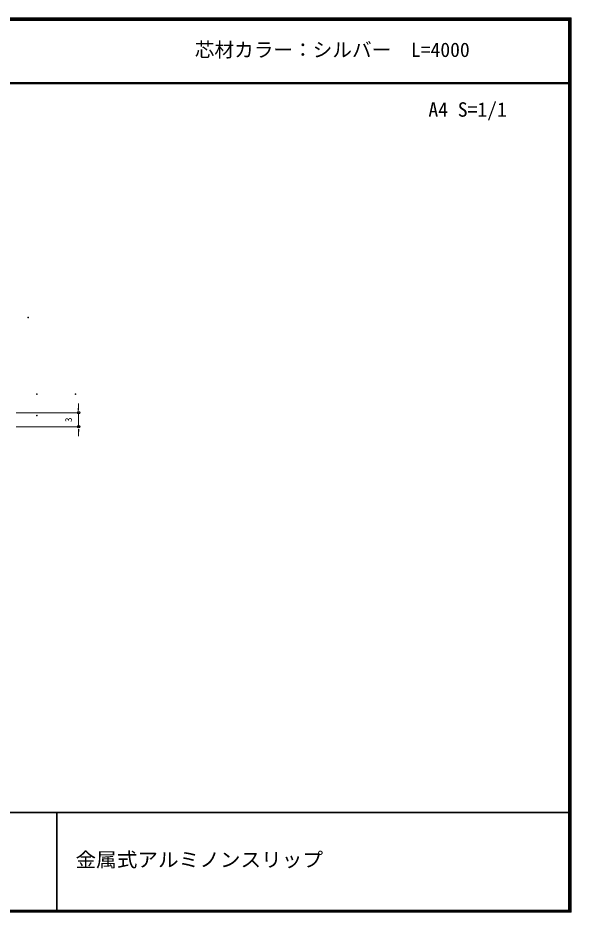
# Model space of a CAD drawing. Units: millimetres, scale not verified. Extents: x -140 to 140, y -96 to 96.
# Drawn here: x 22.3 to 140.5, y -95.7 to 95.7 of the extents above; entities that cross this region are included whole.
import ezdxf
from ezdxf.enums import TextEntityAlignment as Align

# ---------------------------------------------------------------- set-up
doc = ezdxf.new("R2010")
doc.units = ezdxf.units.MM
doc.header["$LTSCALE"] = 0.25
doc.header["$PDMODE"] = 32
doc.header["$PDSIZE"] = 0.125
doc.layers.add('0-0_0', color=7, linetype='Continuous')
doc.layers.add('0-1_Defpoints', color=7, linetype='Continuous')
doc.layers.add('0-2_一般', color=7, linetype='Continuous', lineweight=18)
doc.layers.add('0-5_GREEN', color=3, linetype='Continuous', lineweight=18)
doc.styles.add('ＭＳ ゴシック', font='')
doc.styles.get('ＭＳ ゴシック').set_extended_font_data('MS Gothic')

# ---------------------------------------------------------------- blocks, each defined once
blk = doc.blocks.new('_DOT')
at = {"layer": '0-0_0'}
blk.add_line((-0.5, 0), (-1, 0), dxfattribs=at)
blk.add_circle((0, 0), 0.25, dxfattribs=at)
blk.add_circle((0, 0), 0.25, dxfattribs=at)
blk = doc.blocks.new('D24')
at = {"layer": '0-1_Defpoints'}
for p in [(-4.2785, 1.6386), (-4.2785, -1.3614), (11.0787, -1.3614)]:
    blk.add_point(p, dxfattribs=at)
at = {"layer": '0-2_一般', "color": 3}
for p, q in [((11.0787, 2.6386), (11.0787, 3.6386)), ((-2.2785, 1.6386), (11.0787, 1.6386)), ((11.0787, 1.6386), (11.0787, -1.3614)), ((-2.2785, -1.3614), (11.0787, -1.3614)), ((11.0787, -2.3614), (11.0787, -3.3614))]:
    blk.add_line(p, q, dxfattribs=at)
at = {"layer": '0-2_一般'}
for p, rotation in [((11.0787, 1.6386), 270), ((11.0787, -1.3614), 90)]:
    blk.add_blockref('_DOT', p, dxfattribs=dict(at, rotation=rotation))
at = {"layer": '0-2_一般', "style": 'ＭＳ ゴシック'}
blk.add_text('3', height=1.466, rotation=90, dxfattribs=at).set_placement((10.0787, -0.3614), align=Align.BOTTOM_LEFT)

msp = doc.modelspace()

# ---------------------------------------------------------------- linework, layer by layer
at = {"layer": '0-5_GREEN'}
for p, q in [((140.49, 95.6654), (-140.49, 95.6654)), ((140.49, 95.6654), (140.49, -95.6654)), ((140.35, 95.5254), (-140.385, 95.5254)), ((140.21, 95.3854), (-140.28, 95.3854)), ((140.07, 95.2454), (-140.175, 95.2454)), ((139.93, 95.1054), (-140.07, 95.1054)), ((139.93, 95.1054), (139.93, -95.2454)), ((140.07, 95.2454), (140.07, -95.3504)), ((140.21, 95.3854), (140.21, -95.4554)), ((140.35, 95.5254), (140.35, -95.5604)), ((139.93, 81.8054), (-140.175, 81.8054)), ((139.93, 81.6654), (-140.175, 81.6654)), ((139.93, 81.5254), (-140.175, 81.5254)), ((-140.28, -74.3154), (139.93, -74.3154)), ((-140.28, -74.4554), (139.93, -74.4554)), ((30.52, -74.4554), (30.52, -95.4554)), ((30.66, -74.4554), (30.66, -95.4554))]:
    msp.add_line(p, q, dxfattribs=at)
for points in [[(-140.49, 95.6654), (-140.49, -95.6654), (140.49, -95.6654)], [(-140.385, 95.5254), (-140.385, -95.5604), (140.35, -95.5604)], [(-140.28, 95.3854), (-140.28, -95.4554), (140.21, -95.4554)], [(-140.175, 95.2454), (-140.175, -95.3504), (140.07, -95.3504)], [(-140.07, 95.1054), (-140.07, -95.2454), (139.93, -95.2454)]]:
    msp.add_lwpolyline(points, dxfattribs=at)
for p in [(24.4386, 31.5509), (26.291, 15.1798), (34.5538, 15.1798), (26.291, 10.5798)]:
    msp.add_point(p, dxfattribs=at)

# ---------------------------------------------------------------- block references
at = {"layer": '0-2_一般'}
msp.add_blockref('D24', (24.156, 9.5327), dxfattribs=at)

# ---------------------------------------------------------------- texts
at = {"layer": '0-5_GREEN', "color": 7, "style": 'ＭＳ ゴシック'}
for s, p in [('芯材カラー：シルバー\u3000L=4000', (60.0588, 86.3787)), ('A4 S=1/1', (109.991, 73.5962))]:
    msp.add_text(s, height=3.079, dxfattribs=at).set_placement(p, align=Align.BOTTOM_LEFT)
at = {"layer": '0-5_GREEN', "color": 7, "style": 'ＭＳ ゴシック', "width": 1.05}
msp.add_text('金属式アルミノンスリップ', height=3.079, dxfattribs=at).set_placement((34.5538, -86.9141), align=Align.BOTTOM_LEFT)

doc.saveas('drawing.dxf')
